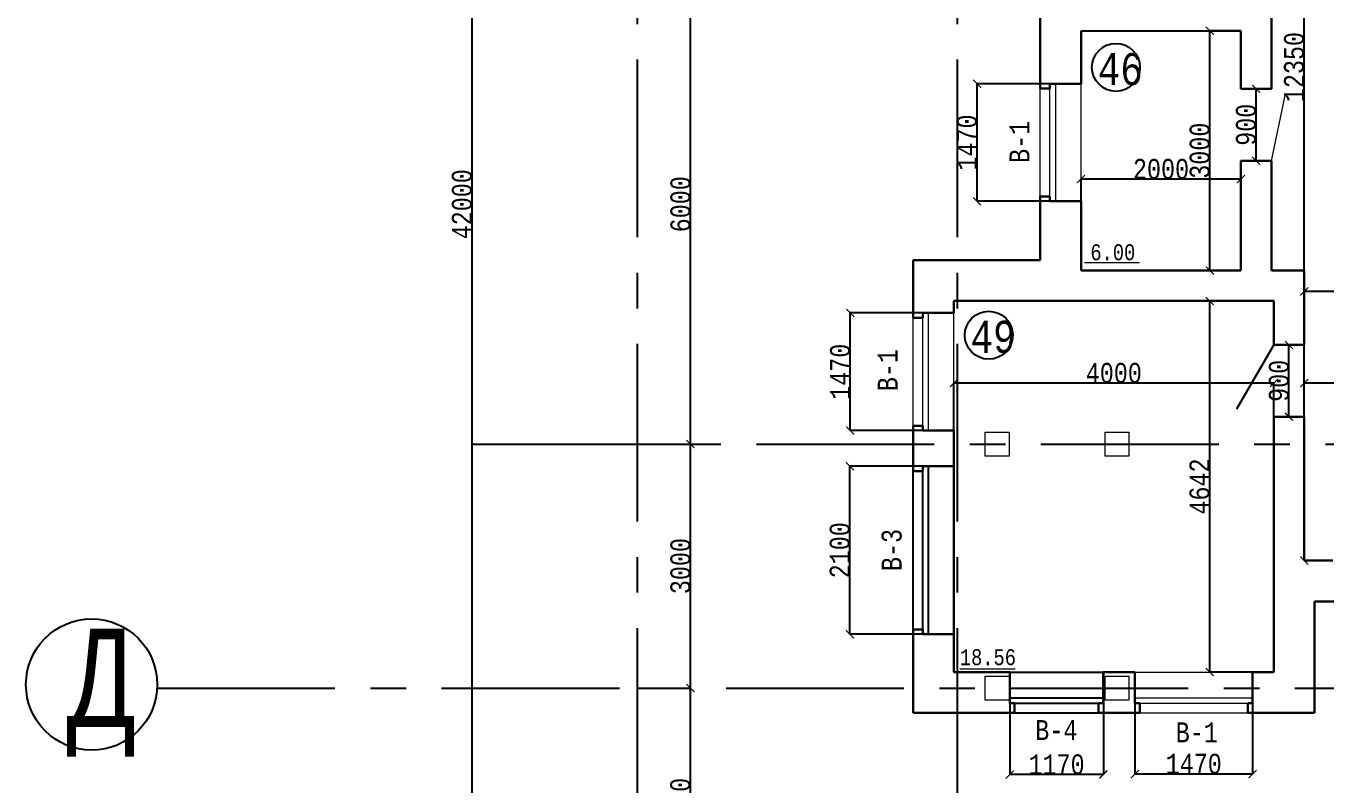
# Model space of a CAD drawing. Header units: millimetres. Extents: x -689206 to 4969298, y -1019800 to 703299.
# Drawn here: x 40803 to 57056, y -10797 to -1302 of the extents above; entities that cross this region are included whole.
import ezdxf

# ---------------------------------------------------------------- set-up
doc = ezdxf.new("R2010")
doc.units = ezdxf.units.MM
doc.linetypes.add('JIS_02_4.0', pattern=[5.5, 4, -1.5])
doc.linetypes.add('осеваяX2', pattern=[101.6, 63.5, -12.7, 12.7, -12.7])
for name, color, linetype, lineweight in [('несущие', 7, 'Continuous', 30), ('ОКНА', 250, 'Continuous', 20), ('ПЕРЕГОРОДКИ', 252, 'Continuous', 9), ('РАЗМЕРЫ', 7, 'Continuous', 9), ('сваи', 7, 'JIS_02_4.0', 30), ('стены', 7, 'Continuous', 20)]:
    doc.layers.add(name, color=color, linetype=linetype, lineweight=lineweight)
doc.layers.add('сетка', color=104, linetype='Continuous')
doc.layers.add('четотам', color=7, linetype='Continuous')
doc.styles.add('Аннотативный', font='isocteur.ttf', dxfattribs={"width": 0.7, "height": 250})
doc.dimstyles.new('Аннотативный', dxfattribs={"dimscale": 0, "dimtxt": 250, "dimasz": 100, "dimexe": 1.25, "dimexo": 0.625, "dimtad": 1, "dimdec": 0, "dimtxsty": 'Аннотативный', "dimblk": 'ARCHTICK', "dimcen": 2.5, "dimadec": 0, "dimazin": 0, "dimtfac": 1, "dimtdec": 0, "dimtmove": 0, "dimatfit": 3, "dimfxl": 1, "dimarcsym": 0})

# ---------------------------------------------------------------- blocks, each defined once
blk = doc.blocks.new('_ArchTick')
at = {"color": 0, "linetype": 'ByBlock', "const_width": 0.15}
blk.add_lwpolyline([(-0.5, -0.5), (0.5, 0.5)], dxfattribs=at)
blk = doc.blocks.new('*D1460')
at = {"layer": 'Defpoints', "color": 0, "lineweight": 20, "transparency": 16777216}
for p in [(55603, -1362), (55993, -1362), (55993, -4362)]:
    blk.add_point(p, dxfattribs=at)
at = {"layer": 'стены', "color": 0, "lineweight": -2, "transparency": 16777216}
for p, q in [((55992, -1362), (55602, -1362)), ((55603, -4362), (55603, -1362)), ((55992, -4362), (55602, -4362))]:
    blk.add_line(p, q, dxfattribs=at)
at = {"layer": 'стены', "color": 0, "lineweight": -2, "transparency": 16777216, "xscale": 100, "yscale": 100, "zscale": 100}
for p, rotation in [((55603, -1362), 90), ((55603, -4362), 270)]:
    blk.add_blockref('_ArchTick', p, dxfattribs=dict(at, rotation=rotation))
at = {"layer": 'стены', "color": 0, "lineweight": 13, "transparency": 16777216, "insert": (55478, -2862), "char_height": 250, "attachment_point": 5, "rotation": 90, "style": 'Аннотативный'}
blk.add_mtext('3000', dxfattribs=at)
blk = doc.blocks.new('*D1484')
at = {"layer": 'Defpoints', "color": 0, "lineweight": 20, "transparency": 16777216}
for p in [(56783, -5769), (56783, -6266), (59693, -6266)]:
    blk.add_point(p, dxfattribs=at)
at = {"layer": 'стены', "color": 0, "lineweight": -2, "transparency": 16777216}
for p, q in [((56783, -6265), (56783, -5768)), ((59693, -5769), (56783, -5769)), ((59693, -6265), (59693, -5768))]:
    blk.add_line(p, q, dxfattribs=at)
at = {"layer": 'стены', "color": 0, "lineweight": -2, "transparency": 16777216, "xscale": 100, "yscale": 100, "zscale": 100, "rotation": 180}
blk.add_blockref('_ArchTick', (56783, -5769), dxfattribs=at)
at = {"layer": 'стены', "color": 0, "lineweight": -2, "transparency": 16777216, "xscale": 100, "yscale": 100, "zscale": 100}
blk.add_blockref('_ArchTick', (59693, -5769), dxfattribs=at)
at = {"layer": 'стены', "color": 0, "lineweight": 25, "transparency": 16777216, "insert": (58238, -5644), "char_height": 250, "attachment_point": 5, "style": 'Аннотативный'}
blk.add_mtext('2910', dxfattribs=at)
blk = doc.blocks.new('*D1486')
at = {"layer": 'Defpoints', "color": 0, "lineweight": 20, "transparency": 16777216}
for p in [(56593, -5291), (56593, -5291), (56593, -6191)]:
    blk.add_point(p, dxfattribs=at)
at = {"layer": 'стены', "color": 0, "lineweight": -2, "transparency": 16777216}
for p, q in [((56593, -6191), (56593, -5291)), ((56594, -5291), (56595, -5291)), ((56594, -6191), (56595, -6191))]:
    blk.add_line(p, q, dxfattribs=at)
at = {"layer": 'стены', "color": 0, "lineweight": -2, "transparency": 16777216, "xscale": 100, "yscale": 100, "zscale": 100}
for p, rotation in [((56593, -5291), 90), ((56593, -6191), 270)]:
    blk.add_blockref('_ArchTick', p, dxfattribs=dict(at, rotation=rotation))
at = {"layer": 'стены', "color": 0, "lineweight": 25, "transparency": 16777216, "insert": (56468, -5741), "char_height": 250, "attachment_point": 5, "rotation": 90, "style": 'Аннотативный'}
blk.add_mtext('900', dxfattribs=at)
blk = doc.blocks.new('*D1450')
at = {"layer": 'Defpoints', "color": 0, "lineweight": 20, "transparency": 16777216}
for p in [(56783, -4623), (56783, -5002), (62813, -5002)]:
    blk.add_point(p, dxfattribs=at)
at = {"layer": 'стены', "color": 0, "lineweight": -2, "transparency": 16777216}
for p, q in [((56783, -5002), (56783, -4622)), ((62813, -4623), (56783, -4623)), ((62813, -5002), (62813, -4622))]:
    blk.add_line(p, q, dxfattribs=at)
at = {"layer": 'стены', "color": 0, "lineweight": -2, "transparency": 16777216, "xscale": 100, "yscale": 100, "zscale": 100, "rotation": 180}
blk.add_blockref('_ArchTick', (56783, -4623), dxfattribs=at)
at = {"layer": 'стены', "color": 0, "lineweight": -2, "transparency": 16777216, "xscale": 100, "yscale": 100, "zscale": 100}
blk.add_blockref('_ArchTick', (62813, -4623), dxfattribs=at)
at = {"layer": 'стены', "color": 0, "lineweight": 13, "transparency": 16777216, "insert": (59798, -4497), "char_height": 250, "attachment_point": 5, "style": 'Аннотативный'}
blk.add_mtext('6030', dxfattribs=at)
blk = doc.blocks.new('*D1513')
at = {"layer": 'Defpoints', "color": 0, "lineweight": 20, "transparency": 16777216}
for p in [(56783, 4358), (56962, 4358), (56962, -7989)]:
    blk.add_point(p, dxfattribs=at)
at = {"layer": 'РАЗМЕРЫ', "color": 0, "lineweight": -2, "transparency": 16777216}
for p, q in [((56962, 4358), (56782, 4358)), ((56783, -7989), (56783, 4358)), ((56962, -7989), (56782, -7989))]:
    blk.add_line(p, q, dxfattribs=at)
at = {"layer": 'РАЗМЕРЫ', "color": 0, "lineweight": -2, "transparency": 16777216, "xscale": 100, "yscale": 100, "zscale": 100}
for p, rotation in [((56783, 4358), 90), ((56783, -7989), 270)]:
    blk.add_blockref('_ArchTick', p, dxfattribs=dict(at, rotation=rotation))
at = {"layer": 'РАЗМЕРЫ', "color": 0, "transparency": 16777216, "insert": (56658, -1816), "char_height": 250, "attachment_point": 5, "rotation": 90, "style": 'Аннотативный'}
blk.add_mtext('12350', dxfattribs=at)
blk = doc.blocks.new('*D1500')
at = {"layer": 'Defpoints', "color": 0, "linetype": 'ByBlock', "lineweight": 20, "transparency": 16777216}
for p in [(54667, -9384), (56137, -9384), (54667, -10659)]:
    blk.add_point(p, dxfattribs=at)
at = {"layer": 'РАЗМЕРЫ', "color": 0, "linetype": 'ByBlock', "lineweight": -2, "transparency": 16777216}
for p, q in [((54667, -9385), (54667, -10660)), ((56137, -9385), (56137, -10660)), ((56137, -10659), (54667, -10659))]:
    blk.add_line(p, q, dxfattribs=at)
at = {"layer": 'РАЗМЕРЫ', "color": 0, "linetype": 'ByBlock', "lineweight": -2, "transparency": 16777216, "xscale": 100, "yscale": 100, "zscale": 100, "rotation": 180}
blk.add_blockref('_ArchTick', (54667, -10659), dxfattribs=at)
at = {"layer": 'РАЗМЕРЫ', "color": 0, "linetype": 'ByBlock', "lineweight": -2, "transparency": 16777216, "xscale": 100, "yscale": 100, "zscale": 100}
blk.add_blockref('_ArchTick', (56137, -10659), dxfattribs=at)
at = {"layer": 'РАЗМЕРЫ', "color": 0, "linetype": 'ByBlock', "lineweight": 13, "transparency": 16777216, "insert": (55402, -10533), "char_height": 250, "attachment_point": 5, "style": 'Аннотативный'}
blk.add_mtext('1470', dxfattribs=at)
blk = doc.blocks.new('*D1522')
at = {"layer": 'Defpoints', "color": 0, "linetype": 'ByBlock', "lineweight": 20, "transparency": 16777216}
for p in [(53102, -9384), (54272, -9384), (53102, -10665)]:
    blk.add_point(p, dxfattribs=at)
at = {"layer": 'РАЗМЕРЫ', "color": 0, "linetype": 'ByBlock', "lineweight": -2, "transparency": 16777216}
for p, q in [((53102, -9385), (53102, -10667)), ((54272, -9385), (54272, -10667)), ((54272, -10665), (53102, -10665))]:
    blk.add_line(p, q, dxfattribs=at)
at = {"layer": 'РАЗМЕРЫ', "color": 0, "linetype": 'ByBlock', "lineweight": -2, "transparency": 16777216, "xscale": 100, "yscale": 100, "zscale": 100, "rotation": 180}
blk.add_blockref('_ArchTick', (53102, -10665), dxfattribs=at)
at = {"layer": 'РАЗМЕРЫ', "color": 0, "linetype": 'ByBlock', "lineweight": -2, "transparency": 16777216, "xscale": 100, "yscale": 100, "zscale": 100}
blk.add_blockref('_ArchTick', (54272, -10665), dxfattribs=at)
at = {"layer": 'РАЗМЕРЫ', "color": 0, "linetype": 'ByBlock', "lineweight": 13, "transparency": 16777216, "insert": (53687, -10540), "char_height": 250, "attachment_point": 5, "style": 'Аннотативный'}
blk.add_mtext('1170', dxfattribs=at)
blk = doc.blocks.new('*D1523')
at = {"layer": 'Defpoints', "color": 0, "linetype": 'ByBlock', "lineweight": 20, "transparency": 16777216}
for p in [(51103, -6810), (52403, -6810), (52403, -8910)]:
    blk.add_point(p, dxfattribs=at)
at = {"layer": 'РАЗМЕРЫ', "color": 0, "linetype": 'ByBlock', "lineweight": -2, "transparency": 16777216}
for p, q in [((52403, -6810), (51102, -6810)), ((51103, -8910), (51103, -6810)), ((52403, -8910), (51102, -8910))]:
    blk.add_line(p, q, dxfattribs=at)
at = {"layer": 'РАЗМЕРЫ', "color": 0, "linetype": 'ByBlock', "lineweight": -2, "transparency": 16777216, "xscale": 100, "yscale": 100, "zscale": 100}
for p, rotation in [((51103, -6810), 90), ((51103, -8910), 270)]:
    blk.add_blockref('_ArchTick', p, dxfattribs=dict(at, rotation=rotation))
at = {"layer": 'РАЗМЕРЫ', "color": 0, "linetype": 'ByBlock', "lineweight": 13, "transparency": 16777216, "insert": (50978, -7860), "char_height": 250, "attachment_point": 5, "rotation": 90, "style": 'Аннотативный'}
blk.add_mtext('2100', dxfattribs=at)
blk = doc.blocks.new('*D1524')
at = {"layer": 'Defpoints', "color": 0, "linetype": 'ByBlock', "lineweight": 20, "transparency": 16777216}
for p in [(51108, -4892), (52403, -4892), (52403, -6362)]:
    blk.add_point(p, dxfattribs=at)
at = {"layer": 'РАЗМЕРЫ', "color": 0, "linetype": 'ByBlock', "lineweight": -2, "transparency": 16777216}
for p, q in [((52403, -4892), (51107, -4892)), ((51108, -6362), (51108, -4892)), ((52403, -6362), (51107, -6362))]:
    blk.add_line(p, q, dxfattribs=at)
at = {"layer": 'РАЗМЕРЫ', "color": 0, "linetype": 'ByBlock', "lineweight": -2, "transparency": 16777216, "xscale": 100, "yscale": 100, "zscale": 100}
for p, rotation in [((51108, -4892), 90), ((51108, -6362), 270)]:
    blk.add_blockref('_ArchTick', p, dxfattribs=dict(at, rotation=rotation))
at = {"layer": 'РАЗМЕРЫ', "color": 0, "linetype": 'ByBlock', "lineweight": 13, "transparency": 16777216, "insert": (50982, -5627), "char_height": 250, "attachment_point": 5, "rotation": 90, "style": 'Аннотативный'}
blk.add_mtext('1470', dxfattribs=at)
blk = doc.blocks.new('*D1527')
at = {"layer": 'Defpoints', "color": 0, "linetype": 'ByBlock', "lineweight": 20, "transparency": 16777216}
for p in [(55602, -4742), (56403, -4742), (56403, -9384)]:
    blk.add_point(p, dxfattribs=at)
at = {"layer": 'РАЗМЕРЫ', "color": 0, "linetype": 'ByBlock', "lineweight": -2, "transparency": 16777216}
for p, q in [((56403, -4742), (55601, -4742)), ((55602, -9384), (55602, -4742)), ((56403, -9384), (55601, -9384))]:
    blk.add_line(p, q, dxfattribs=at)
at = {"layer": 'РАЗМЕРЫ', "color": 0, "linetype": 'ByBlock', "lineweight": -2, "transparency": 16777216, "xscale": 100, "yscale": 100, "zscale": 100}
for p, rotation in [((55602, -4742), 90), ((55602, -9384), 270)]:
    blk.add_blockref('_ArchTick', p, dxfattribs=dict(at, rotation=rotation))
at = {"layer": 'РАЗМЕРЫ', "color": 0, "linetype": 'ByBlock', "lineweight": 13, "transparency": 16777216, "insert": (55476, -7063), "char_height": 250, "attachment_point": 5, "rotation": 90, "style": 'Аннотативный'}
blk.add_mtext('4642', dxfattribs=at)
blk = doc.blocks.new('*D1528')
at = {"layer": 'Defpoints', "color": 0, "linetype": 'ByBlock', "lineweight": 20, "transparency": 16777216}
for p in [(52403, -5769), (52403, -9384), (56403, -9384)]:
    blk.add_point(p, dxfattribs=at)
at = {"layer": 'РАЗМЕРЫ', "color": 0, "linetype": 'ByBlock', "lineweight": -2, "transparency": 16777216}
for p, q in [((52403, -9384), (52403, -5768)), ((56403, -5769), (52403, -5769)), ((56403, -9384), (56403, -5768))]:
    blk.add_line(p, q, dxfattribs=at)
at = {"layer": 'РАЗМЕРЫ', "color": 0, "linetype": 'ByBlock', "lineweight": -2, "transparency": 16777216, "xscale": 100, "yscale": 100, "zscale": 100, "rotation": 180}
blk.add_blockref('_ArchTick', (52403, -5769), dxfattribs=at)
at = {"layer": 'РАЗМЕРЫ', "color": 0, "linetype": 'ByBlock', "lineweight": -2, "transparency": 16777216, "xscale": 100, "yscale": 100, "zscale": 100}
blk.add_blockref('_ArchTick', (56403, -5769), dxfattribs=at)
at = {"layer": 'РАЗМЕРЫ', "color": 0, "linetype": 'ByBlock', "lineweight": 13, "transparency": 16777216, "insert": (54403, -5644), "char_height": 250, "attachment_point": 5, "style": 'Аннотативный'}
blk.add_mtext('4000', dxfattribs=at)
blk = doc.blocks.new('*D1529')
at = {"layer": 'Defpoints', "color": 0, "linetype": 'ByBlock', "lineweight": 20, "transparency": 16777216}
for p in [(52693, -2025), (53993, -2025), (53993, -3495)]:
    blk.add_point(p, dxfattribs=at)
at = {"layer": 'РАЗМЕРЫ', "color": 0, "linetype": 'ByBlock', "lineweight": -2, "transparency": 16777216}
for p, q in [((53992, -2025), (52691, -2025)), ((52693, -3495), (52693, -2025)), ((53992, -3495), (52691, -3495))]:
    blk.add_line(p, q, dxfattribs=at)
at = {"layer": 'РАЗМЕРЫ', "color": 0, "linetype": 'ByBlock', "lineweight": -2, "transparency": 16777216, "xscale": 100, "yscale": 100, "zscale": 100}
for p, rotation in [((52693, -2025), 90), ((52693, -3495), 270)]:
    blk.add_blockref('_ArchTick', p, dxfattribs=dict(at, rotation=rotation))
at = {"layer": 'РАЗМЕРЫ', "color": 0, "linetype": 'ByBlock', "lineweight": 13, "transparency": 16777216, "insert": (52567, -2760), "char_height": 250, "attachment_point": 5, "rotation": 90, "style": 'Аннотативный'}
blk.add_mtext('1470', dxfattribs=at)
blk = doc.blocks.new('*D1530')
at = {"layer": 'Defpoints', "color": 0, "linetype": 'ByBlock', "lineweight": 20, "transparency": 16777216}
for p in [(53993, -3217), (53993, -4362), (55993, -4362)]:
    blk.add_point(p, dxfattribs=at)
at = {"layer": 'РАЗМЕРЫ', "color": 0, "linetype": 'ByBlock', "lineweight": -2, "transparency": 16777216}
for p, q in [((53993, -4362), (53993, -3216)), ((55993, -3217), (53993, -3217)), ((55993, -4362), (55993, -3216))]:
    blk.add_line(p, q, dxfattribs=at)
at = {"layer": 'РАЗМЕРЫ', "color": 0, "linetype": 'ByBlock', "lineweight": -2, "transparency": 16777216, "xscale": 100, "yscale": 100, "zscale": 100, "rotation": 180}
blk.add_blockref('_ArchTick', (53993, -3217), dxfattribs=at)
at = {"layer": 'РАЗМЕРЫ', "color": 0, "linetype": 'ByBlock', "lineweight": -2, "transparency": 16777216, "xscale": 100, "yscale": 100, "zscale": 100}
blk.add_blockref('_ArchTick', (55993, -3217), dxfattribs=at)
at = {"layer": 'РАЗМЕРЫ', "color": 0, "linetype": 'ByBlock', "lineweight": 13, "transparency": 16777216, "insert": (54993, -3092), "char_height": 250, "attachment_point": 5, "style": 'Аннотативный'}
blk.add_mtext('2000', dxfattribs=at)
blk = doc.blocks.new('*D1560')
at = {"layer": 'Defpoints', "color": 0, "linetype": 'ByBlock', "lineweight": 20, "transparency": 16777216}
for p in [(56183, -2088), (56183, -2088), (56183, -2988)]:
    blk.add_point(p, dxfattribs=at)
at = {"layer": 'ПЕРЕГОРОДКИ', "color": 0, "linetype": 'ByBlock', "lineweight": -2, "transparency": 16777216}
for p, q in [((56183, -2088), (56184, -2088)), ((56183, -2988), (56183, -2088)), ((56183, -2988), (56184, -2988))]:
    blk.add_line(p, q, dxfattribs=at)
at = {"layer": 'ПЕРЕГОРОДКИ', "color": 0, "linetype": 'ByBlock', "lineweight": -2, "transparency": 16777216, "xscale": 100, "yscale": 100, "zscale": 100}
for p, rotation in [((56183, -2088), 90), ((56183, -2988), 270)]:
    blk.add_blockref('_ArchTick', p, dxfattribs=dict(at, rotation=rotation))
at = {"layer": 'ПЕРЕГОРОДКИ', "color": 0, "linetype": 'ByBlock', "lineweight": 13, "transparency": 16777216, "insert": (56057, -2538), "char_height": 250, "attachment_point": 5, "rotation": 90, "style": 'Аннотативный'}
blk.add_mtext('900', dxfattribs=at)
blk = doc.blocks.new('*D1657')
at = {"layer": 'Defpoints', "color": 0, "linetype": 'ByBlock', "lineweight": 20, "ltscale": 35, "transparency": 16777216}
for p in [(49110, -9584), (49110, -9584), (49110, -12532)]:
    blk.add_point(p, dxfattribs=at)
at = {"layer": 'сваи', "color": 0, "linetype": 'ByBlock', "lineweight": -2, "ltscale": 35, "transparency": 16777216}
for p, q in [((49110, -12532), (49110, -9584)), ((49111, -9584), (49111, -9584)), ((49111, -12532), (49111, -12532))]:
    blk.add_line(p, q, dxfattribs=at)
at = {"layer": 'сваи', "color": 0, "linetype": 'ByBlock', "lineweight": -2, "ltscale": 35, "transparency": 16777216, "xscale": 100, "yscale": 100, "zscale": 100}
for p, rotation in [((49110, -9584), 90), ((49110, -12532), 270)]:
    blk.add_blockref('_ArchTick', p, dxfattribs=dict(at, rotation=rotation))
at = {"layer": 'сваи', "color": 0, "linetype": 'ByBlock', "lineweight": 20, "ltscale": 35, "transparency": 16777216, "insert": (48984, -11058), "char_height": 250, "attachment_point": 5, "rotation": 90, "style": 'Аннотативный'}
blk.add_mtext('3000', dxfattribs=at)
blk = doc.blocks.new('*D1658')
at = {"layer": 'Defpoints', "color": 0, "linetype": 'ByBlock', "lineweight": 20, "ltscale": 35, "transparency": 16777216}
for p in [(48443, -6532), (49111, -6532), (48443, -9584)]:
    blk.add_point(p, dxfattribs=at)
at = {"layer": 'сваи', "color": 0, "linetype": 'ByBlock', "lineweight": -2, "ltscale": 35, "transparency": 16777216}
for p, q in [((48443, -6532), (49113, -6532)), ((49111, -9584), (49111, -6532)), ((48443, -9584), (49113, -9584))]:
    blk.add_line(p, q, dxfattribs=at)
at = {"layer": 'сваи', "color": 0, "linetype": 'ByBlock', "lineweight": -2, "ltscale": 35, "transparency": 16777216, "xscale": 100, "yscale": 100, "zscale": 100}
for p, rotation in [((49111, -6532), 90), ((49111, -9584), 270)]:
    blk.add_blockref('_ArchTick', p, dxfattribs=dict(at, rotation=rotation))
at = {"layer": 'сваи', "color": 0, "linetype": 'ByBlock', "lineweight": 20, "ltscale": 35, "transparency": 16777216, "insert": (48986, -8058), "char_height": 250, "attachment_point": 5, "rotation": 90, "style": 'Аннотативный'}
blk.add_mtext('3000', dxfattribs=at)
blk = doc.blocks.new('*D1675')
at = {"layer": 'Defpoints', "color": 0, "linetype": 'ByBlock', "lineweight": 20, "ltscale": 35, "transparency": 16777216}
for p in [(49111, -532), (52025, -532), (48443, -6532)]:
    blk.add_point(p, dxfattribs=at)
at = {"layer": 'сваи', "color": 0, "linetype": 'ByBlock', "lineweight": -2, "ltscale": 35, "transparency": 16777216}
for p, q in [((52025, -532), (49110, -532)), ((49111, -6532), (49111, -532)), ((48443, -6532), (49113, -6532))]:
    blk.add_line(p, q, dxfattribs=at)
at = {"layer": 'сваи', "color": 0, "linetype": 'ByBlock', "lineweight": -2, "ltscale": 35, "transparency": 16777216, "xscale": 100, "yscale": 100, "zscale": 100}
for p, rotation in [((49111, -532), 90), ((49111, -6532), 270)]:
    blk.add_blockref('_ArchTick', p, dxfattribs=dict(at, rotation=rotation))
at = {"layer": 'сваи', "color": 0, "linetype": 'ByBlock', "lineweight": 20, "ltscale": 35, "transparency": 16777216, "insert": (48986, -3532), "char_height": 250, "attachment_point": 5, "rotation": 90, "style": 'Аннотативный'}
blk.add_mtext('6000', dxfattribs=at)
blk = doc.blocks.new('*D1664')
at = {"layer": 'Defpoints', "color": 0, "linetype": 'ByBlock', "lineweight": 20, "ltscale": 35, "transparency": 16777216}
for p in [(46380, 17470), (48443, 17470), (48443, -24534)]:
    blk.add_point(p, dxfattribs=at)
at = {"layer": 'сваи', "color": 0, "linetype": 'ByBlock', "lineweight": -2, "ltscale": 35, "transparency": 16777216}
for p, q in [((48442, 17470), (46379, 17470)), ((46380, -24534), (46380, 17470)), ((48442, -24534), (46379, -24534))]:
    blk.add_line(p, q, dxfattribs=at)
at = {"layer": 'сваи', "color": 0, "linetype": 'ByBlock', "lineweight": -2, "ltscale": 35, "transparency": 16777216, "xscale": 100, "yscale": 100, "zscale": 100}
for p, rotation in [((46380, 17470), 90), ((46380, -24534), 270)]:
    blk.add_blockref('_ArchTick', p, dxfattribs=dict(at, rotation=rotation))
at = {"layer": 'сваи', "color": 0, "linetype": 'ByBlock', "lineweight": 20, "ltscale": 35, "transparency": 16777216, "insert": (46254, -3532), "char_height": 250, "attachment_point": 5, "rotation": 90, "style": 'Аннотативный'}
blk.add_mtext('42000', dxfattribs=at)

msp = doc.modelspace()

# ---------------------------------------------------------------- linework, layer by layer
at = {"layer": 'несущие', "color": 0}
for p, q in [((52403.4, -6809.7), (52013.4, -6809.7)), ((52013.4, -6809.7), (52013.4, -6869.7)), ((52013.4, -6869.7), (51893.4, -6869.7)), ((56137.3, -9384.3), (56403.4, -9384.3)), ((56077.3, -9894.3), (56913.4, -9894.3))]:
    msp.add_line(p, q, dxfattribs=at)
at = {"layer": 'несущие', "lineweight": 30}
for p, q in [((52013.4, -8849.7), (51893.4, -8849.7)), ((52013.4, -8909.7), (52013.4, -8849.7)), ((52013.4, -8909.7), (52403.4, -8909.7)), ((52403.4, -9384.3), (53101.6, -9384.3)), ((53101.6, -9384.3), (53101.6, -9774.3)), ((54271.6, -9384.3), (54667.3, -9384.3)), ((54667.3, -9384.3), (54667.3, -9774.3)), ((52403.4, -9894.3), (51893.4, -9894.3)), ((52403.4, -9894.3), (53161.6, -9894.3)), ((54211.6, -9894.3), (54727.3, -9894.3))]:
    msp.add_line(p, q, dxfattribs=at)
at = {"layer": 'ОКНА', "lineweight": 13}
msp.add_line((53602.7, -3435.3), (53602.7, -2085.3), dxfattribs=at)
at = {"layer": 'ОКНА'}
for p, q in [((53672.7, -2025.3), (53672.7, -3495.3)), ((52013.4, -6302.2), (52013.4, -4952.2)), ((52083.4, -4892.2), (52083.4, -6362.2)), ((54667.3, -9704.3), (56137.3, -9704.3)), ((54727.3, -9774.3), (56077.3, -9774.3))]:
    msp.add_line(p, q, dxfattribs=at)
at = {"layer": 'ОКНА', "lineweight": 25}
for p, q in [((52083.4, -6809.7), (52083.4, -8909.7)), ((52403.4, -6809.7), (52403.4, -8909.7)), ((52013.4, -8849.7), (52013.4, -6869.7)), ((53101.6, -9384.3), (54271.6, -9384.3)), ((53101.6, -9704.3), (54271.6, -9704.3)), ((53161.6, -9774.3), (54211.6, -9774.3)), ((53161.6, -9894.3), (54211.6, -9894.3))]:
    msp.add_line(p, q, dxfattribs=at)
at = {"layer": 'ОКНА', "color": 0}
for p, q in [((54667.3, -9384.3), (56137.3, -9384.3)), ((54727.3, -9894.3), (56077.3, -9894.3))]:
    msp.add_line(p, q, dxfattribs=at)
at = {"layer": 'ПЕРЕГОРОДКИ', "color": 18, "linetype": 'ByBlock', "lineweight": 30, "true_color": 0x000000}
for p, q in [((55992.7, -2088.4), (56372.7, -2088.4)), ((56372.7, -2988.4), (55992.7, -2988.4)), ((56372.7, -2988.4), (56372.7, -3267.1))]:
    msp.add_line(p, q, dxfattribs=at)
at = {"layer": 'ПЕРЕГОРОДКИ', "color": 18, "linetype": 'ByBlock', "lineweight": 20, "true_color": 0x000000}
msp.add_line((56372.7, -2988.4), (56543.7, -2173), dxfattribs=at)
at = {"layer": 'РАЗМЕРЫ', "color": 0, "lineweight": 30}
for p, q in [((53602.7, -2085.3), (53482.7, -2085.3)), ((53602.7, -2025.3), (53602.7, -2085.3)), ((53602.7, -2025.3), (53992.7, -2025.3))]:
    msp.add_line(p, q, dxfattribs=at)
at = {"layer": 'РАЗМЕРЫ'}
for p, q in [((53482.7, -3435.3), (53482.7, -2085.3)), ((53992.7, -3495.3), (53992.7, -2025.3)), ((51893.4, -6302.2), (51893.4, -4952.2)), ((52403.4, -6362.2), (52403.4, -4892.2)), ((52479.3, -9343.2), (53168.5, -9343.2))]:
    msp.add_line(p, q, dxfattribs=at)
at = {"layer": 'РАЗМЕРЫ', "lineweight": 30}
for p, q in [((53602.7, -3435.3), (53482.7, -3435.3)), ((53602.7, -3495.3), (53602.7, -3435.3)), ((53602.7, -3495.3), (53992.7, -3495.3)), ((52013.4, -4952.2), (51893.4, -4952.2)), ((52013.4, -4892.2), (52013.4, -4952.2)), ((52013.4, -4892.2), (52403.4, -4892.2)), ((52013.4, -6302.2), (51893.4, -6302.2)), ((52013.4, -6362.2), (52013.4, -6302.2)), ((52013.4, -6362.2), (52403.4, -6362.2)), ((53101.6, -9774.3), (53161.6, -9774.3)), ((53161.6, -9774.3), (53161.6, -9894.3)), ((54271.6, -9774.3), (54211.6, -9774.3)), ((54211.6, -9774.3), (54211.6, -9894.3)), ((54667.3, -9774.3), (54727.3, -9774.3)), ((54727.3, -9774.3), (54727.3, -9894.3)), ((56137.3, -9774.3), (56077.3, -9774.3)), ((56077.3, -9774.3), (56077.3, -9894.3))]:
    msp.add_line(p, q, dxfattribs=at)
at = {"layer": 'РАЗМЕРЫ', "color": 18, "true_color": 0x000000}
msp.add_line((54036.3, -4259.5), (54725.5, -4259.5), dxfattribs=at)
at = {"layer": 'РАЗМЕРЫ', "lineweight": 25}
msp.add_line((51893.4, -8849.7), (51893.4, -6869.7), dxfattribs=at)
at = {"layer": 'сетка'}
msp.add_circle((41623.2, -9540.6), 820.6, dxfattribs=at)
at = {"layer": 'стены', "linetype": 'осеваяX2', "lineweight": 25, "ltscale": 35}
for p, q in [((48442.7, 19613.2), (48442.7, -24534.3)), ((52442.7, 19613.2), (52442.7, -23890)), ((46380, -6532.3), (108442.7, -6532.3)), ((42442.7, -9584.3), (108442.7, -9584.3))]:
    msp.add_line(p, q, dxfattribs=at)
at = {"layer": 'стены', "lineweight": 30}
for p, q in [((56372.7, -2088.4), (56372.7, 1141.5)), ((53482.7, -2085.3), (53482.7, 580.8)), ((53992.7, -1362.3), (53992.7, -2025.3)), ((55992.7, -1362.3), (55992.7, -2088.4)), ((55992.7, -2988.4), (55992.7, -4362.3)), ((56372.7, -4362.3), (56372.7, -2988.4)), ((53482.7, -4232.3), (53482.7, -3435.3)), ((53992.7, -4362.3), (53992.7, -3495.3)), ((53992.7, -4362.3), (53992.7, -3495.3)), ((51893.4, -4952.2), (51893.4, -4232.3)), ((51893.4, -4232.3), (53482.7, -4232.3)), ((53992.7, -4362.3), (54705.7, -4362.3)), ((54705.7, -4362.3), (53992.7, -4362.3)), ((54705.7, -4362.3), (55992.7, -4362.3)), ((56372.7, -4362.3), (56783.4, -4362.3)), ((56783.4, -5290.9), (56783.4, -4362.3)), ((52403.4, -4892.2), (52403.4, -4742.3)), ((52403.4, -4742.3), (54705.7, -4742.3)), ((54705.7, -4742.3), (56403.4, -4742.3)), ((56403.4, -5290.9), (56403.4, -4742.3)), ((56783.4, -5290.9), (56403.4, -5290.9)), ((51893.4, -6869.7), (51893.4, -6302.2)), ((56403.4, -9384.3), (56403.4, -6190.9)), ((56403.4, -6190.9), (56783.4, -6190.9)), ((56783.4, -7989.5), (56783.4, -6190.9)), ((52403.4, -6809.7), (52403.4, -6362.2)), ((56783.4, -7989.5), (57141.3, -7989.5)), ((57201.3, -8499.5), (56913.4, -8499.5)), ((56913.4, -9894.3), (56913.4, -8499.5)), ((51893.4, -9894.3), (51893.4, -8849.7)), ((52403.4, -9384.3), (52403.4, -8909.7)), ((54271.6, -9384.3), (54271.6, -9774.3))]:
    msp.add_line(p, q, dxfattribs=at)
at = {"layer": 'стены', "lineweight": 25}
for p, q in [((53992.7, -2025.3), (53992.7, -1362.3)), ((53992.7, -1362.3), (55992.7, -1362.3))]:
    msp.add_line(p, q, dxfattribs=at)
at = {"layer": 'стены', "color": 7, "lineweight": 25, "true_color": 0xffffff}
msp.add_line((56403.4, -5290.9), (55938.4, -6096.2), dxfattribs=at)
at = {"layer": 'стены', "color": 18, "lineweight": 30, "true_color": 0x000000}
msp.add_line((56137.3, -9384.3), (56137.3, -9774.3), dxfattribs=at)
at = {"layer": 'стены', "lineweight": 20}
for points in [[(52792.7, -6382.3), (53092.7, -6382.3), (53092.7, -6682.3), (52792.7, -6682.3)], [(54292.7, -6382.3), (54592.7, -6382.3), (54592.7, -6682.3), (54292.7, -6682.3)], [(52792.7, -9434.3), (53092.7, -9434.3), (53092.7, -9734.3), (52792.7, -9734.3)], [(54292.7, -9434.3), (54592.7, -9434.3), (54592.7, -9734.3), (54292.7, -9734.3)]]:
    msp.add_lwpolyline(points, close=True, dxfattribs=at)
at = {"layer": 'четотам'}
for centre in [(54430, -1820), (52840, -5170)]:
    msp.add_circle(centre, 300, dxfattribs=at)

# ---------------------------------------------------------------- texts
at = {"layer": 'РАЗМЕРЫ', "lineweight": 20, "ltscale": 150, "attachment_point": 1, "style": 'Аннотативный'}
for s, insert, char_height, width in [('46', (54202, -1640.1), 401.1, 1460), ('49', (52612, -4990.1), 401.1, 1460), ('В-4', (53420.9, -9984.5), 250, 922.913), ('В-1', (55176.9, -10013.1), 250, 922.913)]:
    msp.add_mtext(s, dxfattribs=dict(at, insert=insert, char_height=char_height, width=width))
at = {"layer": 'РАЗМЕРЫ', "lineweight": 20, "ltscale": 150, "char_height": 250, "width": 922.913, "attachment_point": 1, "rotation": 90, "style": 'Аннотативный'}
for s, insert in [('В-1', (53098.2, -3015.2)), ('В-1', (51450, -5870)), ('В-3', (51500, -8120))]:
    msp.add_mtext(s, dxfattribs=dict(at, insert=insert))
at = {"layer": 'РАЗМЕРЫ', "color": 18, "true_color": 0x000000, "insert": (54109.8, -4032.5), "char_height": 200, "width": 656.117, "attachment_point": 1, "style": 'Аннотативный'}
msp.add_mtext('6.00', dxfattribs=at)
at = {"layer": 'РАЗМЕРЫ', "insert": (52477.9, -9097.7), "char_height": 200, "width": 656.117, "attachment_point": 1, "style": 'Аннотативный'}
msp.add_mtext('18.56', dxfattribs=at)
at = {"layer": 'сетка', "color": 0, "insert": (41311.3, -8839.5), "char_height": 1230.9, "width": 181.646, "attachment_point": 1, "style": 'Аннотативный'}
msp.add_mtext('Д', dxfattribs=at)

# ---------------------------------------------------------------- dimensions: what is measured, and where the dimension line sits
at = {"layer": 'ПЕРЕГОРОДКИ', "color": 18, "linetype": 'ByBlock', "lineweight": 13, "true_color": 0x000000}
dim = msp.add_linear_dim(base=(56182.7, -2088.4), p1=(56182.7, -2988.4), p2=(56182.7, -2088.4), angle=90, dimstyle='Аннотативный', dxfattribs=at)
dim.commit()
dim.dimension.update_dxf_attribs({"geometry": '*D1560', "text_midpoint": (56057.1, -2538.4)})
at = {"layer": 'РАЗМЕРЫ'}
dim = msp.add_linear_dim(base=(56783.4, 4357.7), p1=(56962.3, -7989.5), p2=(56962.3, 4357.7), angle=90, text='12350', dimstyle='Аннотативный', dxfattribs=at)
dim.commit()
dim.dimension.update_dxf_attribs({"geometry": '*D1513', "text_midpoint": (56657.7, -1815.9)})
at = {"layer": 'РАЗМЕРЫ', "color": 18, "linetype": 'ByBlock', "lineweight": 13, "true_color": 0x000000}
for base, p1, p2, picture, middle in [((52692.7, -2025.3), (53992.7, -3495.3), (53992.7, -2025.3), '*D1529', (52567.1, -2760.3)), ((55602.1, -4742.3), (56403.4, -9384.3), (56403.4, -4742.3), '*D1527', (55476.5, -7063.3)), ((51107.9, -4892.2), (52403.4, -6362.2), (52403.4, -4892.2), '*D1524', (50982.3, -5627.2)), ((51103.4, -6809.7), (52403.4, -8909.7), (52403.4, -6809.7), '*D1523', (50977.7, -7859.7))]:
    dim = msp.add_linear_dim(base=base, p1=p1, p2=p2, angle=90, dimstyle='Аннотативный', dxfattribs=at)
    dim.commit()
    dim.dimension.update_dxf_attribs({"geometry": picture, "text_midpoint": middle})
for base, p1, p2, picture, middle in [((53992.7, -3217.3), (55992.7, -4362.3), (53992.7, -4362.3), '*D1530', (54992.7, -3091.6)), ((52403.4, -5769.3), (56403.4, -9384.3), (52403.4, -9384.3), '*D1528', (54403.4, -5643.7)), ((53101.6, -10665.5), (54271.6, -9384.3), (53101.6, -9384.3), '*D1522', (53686.6, -10539.8)), ((54667.3, -10659), (56137.3, -9384.3), (54667.3, -9384.3), '*D1500', (55402.3, -10533.4))]:
    dim = msp.add_linear_dim(base=base, p1=p1, p2=p2, dimstyle='Аннотативный', dxfattribs=at)
    dim.commit()
    dim.dimension.update_dxf_attribs({"geometry": picture, "text_midpoint": middle})
at = {"layer": 'сваи', "linetype": 'ByBlock', "lineweight": 20, "ltscale": 35}
for base, p1, p2, text, picture, middle in [((46380, 17469.7), (48442.7, -24534.3), (48442.7, 17469.7), '42000', '*D1664', (46254.4, -3532.3)), ((49111.3, -6532.3), (48442.7, -9584.3), (48442.7, -6532.3), '3000', '*D1658', (48985.6, -8058.3)), ((49110, -9584.3), (49110, -12532.3), (49110, -9584.3), '3000', '*D1657', (48984.4, -11058.3))]:
    dim = msp.add_linear_dim(base=base, p1=p1, p2=p2, angle=90, text=text, dimstyle='Аннотативный', dxfattribs=at)
    dim.commit()
    dim.dimension.update_dxf_attribs({"geometry": picture, "text_midpoint": middle})
dim = msp.add_linear_dim(base=(49111.3, -532.3), p1=(48442.7, -6532.3), p2=(52025.5, -532.3), angle=90, dimstyle='Аннотативный', dxfattribs=at)
dim.commit()
dim.dimension.update_dxf_attribs({"geometry": '*D1675', "text_midpoint": (48985.6, -3532.3)})
at = {"layer": 'стены', "lineweight": 13}
dim = msp.add_linear_dim(base=(55603.4, -1362.3), p1=(55992.7, -4362.3), p2=(55992.7, -1362.3), angle=90, dimstyle='Аннотативный', dxfattribs=at)
dim.commit()
dim.dimension.update_dxf_attribs({"geometry": '*D1460', "text_midpoint": (55477.7, -2862.3)})
dim = msp.add_linear_dim(base=(56783.4, -4623.1), p1=(62812.7, -5002.3), p2=(56783.4, -5002.3), text='6030', dimstyle='Аннотативный', dxfattribs=at)
dim.commit()
dim.dimension.update_dxf_attribs({"geometry": '*D1450', "text_midpoint": (59798, -4497.5)})
at = {"layer": 'стены', "lineweight": 25}
dim = msp.add_linear_dim(base=(56593.4, -5290.9), p1=(56593.4, -6190.9), p2=(56593.4, -5290.9), angle=90, dimstyle='Аннотативный', dxfattribs=at)
dim.commit()
dim.dimension.update_dxf_attribs({"geometry": '*D1486', "text_midpoint": (56467.7, -5740.9)})
dim = msp.add_linear_dim(base=(56783.4, -5769.3), p1=(59692.7, -6266), p2=(56783.4, -6266), text='2910', dimstyle='Аннотативный', dxfattribs=at)
dim.commit()
dim.dimension.update_dxf_attribs({"geometry": '*D1484', "text_midpoint": (58238, -5643.7)})

doc.saveas('drawing.dxf')
